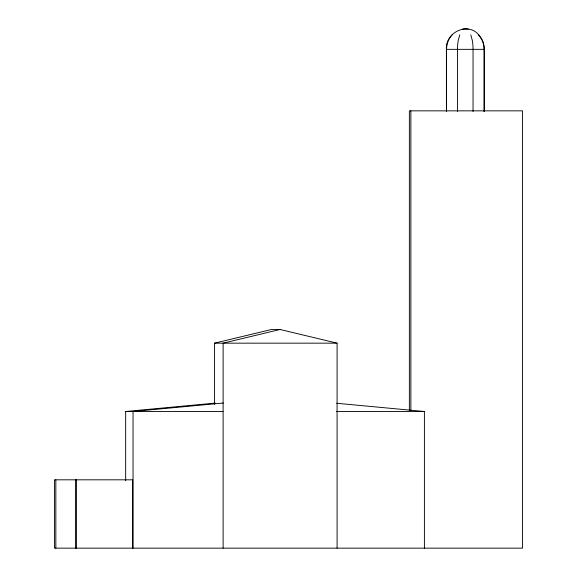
<?xml version="1.0" encoding="UTF-8"?>
<svg xmlns="http://www.w3.org/2000/svg" width="577" height="577" viewBox="0 0 577 577"><rect width="100%" height="100%" fill="white"/><g stroke="black" fill="none" stroke-linecap="round" stroke-linejoin="round"><path stroke-width="0.87" d="M446.41 111.476L446.41 49.348C444.997 32.81 467.543 21.407 478.715 34.851M459.775 34.851L458.333 40.044A20.556 7.876 90 0 0 457.482 49.348L457.474 111.476M452.043 34.851C448.495 38.803 446.584 44.061 446.548 49.348L446.548 111.476M214.5 404.297L214.5 343.164L271.486 329.496L280.097 329.496L337.083 343.164L337.083 548.15M280.097 329.496L223.111 343.164L223.111 548.15M215.199 403.099L125.671 411.495L125.671 480.72M222.974 411.495L125.671 411.495L133.049 411.48L223.335 403.013M465.278 28.85L462.357 29.102M468.257 29.102L465.358 28.85M446.41 49.348L484.262 49.348L484.262 111.476M214.5 343.164L337.083 343.164M336.283 411.495L424.405 411.495L424.405 548.15M336.658 403.265L424.405 411.495M478.614 34.851L482.076 40.044A20.642 19.106 -89.9 0 1 483.771 45.352M470.789 34.851L472.21 40.044A20.577 7.818 -90 0 1 473.053 49.348L473.053 111.476M484.262 49.348L484.031 46.138A20.505 18.976 -89.8 0 0 478.722 34.844M484.125 111.476L484.125 49.348A20.642 19.106 -89.9 0 0 483.901 46.138M410.874 110.842L410.874 410.478M409.374 410.478L409.374 110.842L522.524 110.842L522.524 548.15L54.476 548.15L54.476 479.819L132.638 479.819L132.638 548.15M133.049 411.495L133.049 548.15M76.2 479.819L76.2 548.15M75.789 479.819L75.789 548.15M55.839 479.819L55.839 548.15"/></g></svg>
